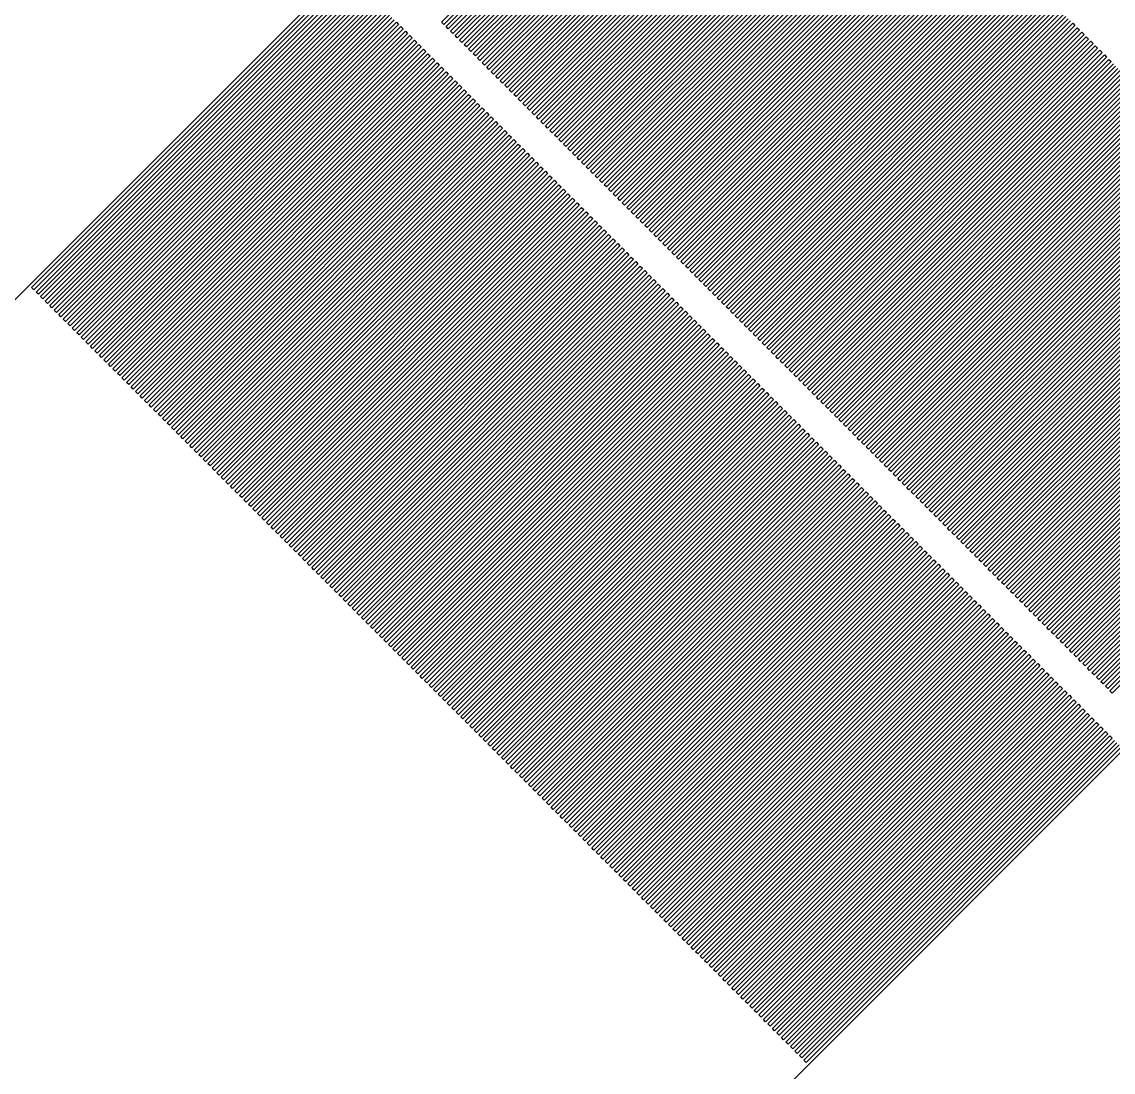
# Model space of a CAD drawing. Extents: x -8 to 8, y -8 to 8.
# Drawn here: x -2.265 to 1.152, y -2.265 to 1.023 of the extents above; entities that cross this region are included whole.
import ezdxf

# ---------------------------------------------------------------- set-up
doc = ezdxf.new("R2010")
doc.units = 0

msp = doc.modelspace()

# ---------------------------------------------------------------- linework, layer by layer
for p, q in [((-0.9511, 1.0217), (0.0354, 2.0082)), ((0.0424, 2.0011), (-0.944, 1.0147)), ((-0.9369, 1.0076), (0.0495, 1.994)), ((0.0566, 1.987), (-0.9298, 1.0005)), ((-0.9228, 0.9935), (0.0636, 1.9799)), ((0.0707, 1.9728), (-0.9157, 0.9864)), ((-0.9086, 0.9793), (0.0778, 1.9658)), ((0.0848, 1.9587), (-0.9016, 0.9723)), ((-0.8945, 0.9652), (0.0919, 1.9516)), ((0.099, 1.9445), (-0.8874, 0.9581)), ((-0.8804, 0.951), (0.1061, 1.9375)), ((0.1131, 1.9304), (-0.8733, 0.944)), ((-0.8662, 0.9369), (0.1202, 1.9233)), ((0.1273, 1.9163), (-0.8591, 0.9298)), ((-0.8521, 0.9228), (0.1344, 1.9092)), ((0.1414, 1.9021), (-0.845, 0.9157)), ((-0.8379, 0.9086), (0.1485, 1.895)), ((0.1556, 1.888), (-0.8309, 0.9015)), ((-0.8238, 0.8945), (0.1626, 1.8809)), ((0.1697, 1.8738), (-0.8167, 0.8874)), ((-0.8096, 0.8803), (0.1768, 1.8667)), ((0.1838, 1.8597), (-0.8026, 0.8733)), ((-0.7955, 0.8662), (0.1909, 1.8526)), ((0.198, 1.8455), (-0.7884, 0.8591)), ((-0.7814, 0.8521), (0.2051, 1.8385)), ((0.2121, 1.8314), (-0.7743, 0.845)), ((-0.7672, 0.8379), (0.2192, 1.8243)), ((0.2263, 1.8173), (-0.7601, 0.8308)), ((-0.7531, 0.8238), (0.2333, 1.8102)), ((0.2404, 1.8031), (-0.746, 0.8167)), ((-0.7389, 0.8096), (0.2475, 1.796)), ((0.2546, 1.789), (-0.7319, 0.8026)), ((-0.7248, 0.7955), (0.2616, 1.7819)), ((0.2687, 1.7748), (-0.7177, 0.7884)), ((-0.7106, 0.7813), (0.2758, 1.7678)), ((0.2828, 1.7607), (-0.7036, 0.7743)), ((-0.6965, 0.7672), (0.2899, 1.7536)), ((0.297, 1.7465), (-0.6894, 0.7601)), ((-0.6824, 0.7531), (0.3041, 1.7395)), ((0.3111, 1.7324), (-0.6753, 0.746)), ((-0.6682, 0.7389), (0.3182, 1.7253)), ((0.3253, 1.7183), (-0.6611, 0.7318)), ((-0.6541, 0.7248), (0.3323, 1.7112)), ((0.3394, 1.7041), (-0.647, 0.7177)), ((-0.6399, 0.7106), (0.3465, 1.697)), ((0.3536, 1.69), (-0.6329, 0.7036)), ((-0.6258, 0.6965), (0.3606, 1.6829)), ((0.3677, 1.6758), (-0.6187, 0.6894)), ((-0.6117, 0.6823), (0.3748, 1.6688)), ((0.3818, 1.6617), (-0.6046, 0.6753)), ((-0.5975, 0.6682), (0.3889, 1.6546)), ((0.396, 1.6476), (-0.5904, 0.6611)), ((-0.5834, 0.6541), (0.403, 1.6405)), ((0.4101, 1.6334), (-0.5763, 0.647)), ((-0.5692, 0.6399), (0.4172, 1.6263)), ((0.4243, 1.6193), (-0.5621, 0.6328)), ((-0.5551, 0.6258), (0.4313, 1.6122)), ((0.4384, 1.6051), (-0.548, 0.6187)), ((-0.5409, 0.6116), (0.4455, 1.598)), ((0.4525, 1.591), (-0.5339, 0.6046)), ((-0.5268, 0.5975), (0.4596, 1.5839)), ((0.4667, 1.5768), (-0.5197, 0.5904)), ((-0.5127, 0.5834), (0.4738, 1.5698)), ((0.4808, 1.5627), (-0.5056, 0.5763)), ((-0.4985, 0.5692), (0.4879, 1.5556)), ((0.495, 1.5486), (-0.4914, 0.5621)), ((-0.4844, 0.5551), (0.5021, 1.5415)), ((0.5091, 1.5344), (-0.4773, 0.548)), ((-0.4702, 0.5409), (0.5162, 1.5273)), ((0.5233, 1.5203), (-0.4632, 0.5338)), ((-0.4561, 0.5268), (0.5303, 1.5132)), ((0.5374, 1.5061), (-0.449, 0.5197)), ((-0.4419, 0.5126), (0.5445, 1.499)), ((0.5515, 1.492), (-0.4349, 0.5056)), ((-0.4278, 0.4985), (0.5586, 1.4849)), ((0.5657, 1.4778), (-0.4207, 0.4914)), ((-0.4137, 0.4844), (0.5728, 1.4708)), ((0.5798, 1.4637), (-0.4066, 0.4773)), ((-0.3995, 0.4702), (0.5869, 1.4566)), ((0.594, 1.4496), (-0.3925, 0.4631)), ((-0.3854, 0.4561), (0.601, 1.4425)), ((0.6081, 1.4354), (-0.3783, 0.449)), ((-0.3712, 0.4419), (0.6152, 1.4284)), ((0.6223, 1.4213), (-0.3642, 0.4349)), ((-0.3571, 0.4278), (0.6293, 1.4142)), ((0.6364, 1.4071), (-0.35, 0.4207)), ((-0.3429, 0.4136), (0.6435, 1.4001)), ((0.6505, 1.393), (-0.3359, 0.4066)), ((-0.3288, 0.3995), (0.6576, 1.3859)), ((0.6647, 1.3788), (-0.3217, 0.3924)), ((-0.3147, 0.3854), (0.6717, 1.3718)), ((0.6788, 1.3647), (-0.3076, 0.3783)), ((-0.3005, 0.3712), (0.6859, 1.3576)), ((0.693, 1.3506), (-0.2935, 0.3641)), ((-0.2864, 0.3571), (0.7, 1.3435)), ((0.7071, 1.3364), (-0.2793, 0.35)), ((-0.2722, 0.3429), (0.7142, 1.3294)), ((0.7213, 1.3223), (-0.2652, 0.3359)), ((-0.2581, 0.3288), (0.7283, 1.3152)), ((0.7354, 1.3081), (-0.251, 0.3217)), ((-0.244, 0.3146), (0.7425, 1.3011)), ((0.7495, 1.294), (-0.2369, 0.3076)), ((-0.2298, 0.3005), (0.7566, 1.2869)), ((0.7637, 1.2798), (-0.2227, 0.2934)), ((-0.2157, 0.2864), (0.7707, 1.2728)), ((0.7778, 1.2657), (-0.2086, 0.2793)), ((-0.2015, 0.2722), (0.7849, 1.2586)), ((0.792, 1.2516), (-0.1945, 0.2652)), ((-0.1874, 0.2581), (0.799, 1.2445)), ((0.8061, 1.2374), (-0.1803, 0.251)), ((-0.1732, 0.2439), (0.8132, 1.2304)), ((0.8202, 1.2233), (-0.1662, 0.2369)), ((-0.1591, 0.2298), (0.8273, 1.2162)), ((0.8344, 1.2091), (-0.152, 0.2227)), ((-0.145, 0.2157), (0.8415, 1.2021)), ((-1.2551, 1.1844), (-3.5908, -1.1513)), ((-2.2344, 0.1909), (-1.248, 1.1773)), ((-1.2409, 1.1703), (-2.2274, 0.1838)), ((-2.2203, 0.1768), (-1.2339, 1.1632)), ((0.8485, 1.195), (-0.1379, 0.2086)), ((-0.1308, 0.2015), (0.8556, 1.1879)), ((0.8627, 1.1809), (-0.1237, 0.1944)), ((-0.1167, 0.1874), (0.8697, 1.1738)), ((0.8768, 1.1667), (-0.1096, 0.1803)), ((-1.2268, 1.1561), (-2.2132, 0.1697)), ((-2.2062, 0.1626), (-1.2197, 1.149)), ((-1.2127, 1.142), (-2.1991, 0.1556)), ((-2.192, 0.1485), (-1.2056, 1.1349)), ((-1.1985, 1.1278), (-2.185, 0.1414)), ((-0.1025, 0.1732), (0.8839, 1.1596)), ((0.891, 1.1526), (-0.0955, 0.1662)), ((-0.0884, 0.1591), (0.898, 1.1455)), ((0.9051, 1.1384), (-0.0813, 0.152)), ((-0.0743, 0.1449), (0.9122, 1.1314)), ((-2.1779, 0.1344), (-1.1915, 1.1208)), ((-1.1844, 1.1137), (-2.1708, 0.1273)), ((-2.1637, 0.1202), (-1.1773, 1.1066)), ((-1.1703, 1.0996), (-2.1567, 0.1131)), ((0.9192, 1.1243), (-0.0672, 0.1379)), ((-0.0601, 0.1308), (0.9263, 1.1172)), ((0.9334, 1.1101), (-0.053, 0.1237)), ((-0.046, 0.1167), (0.9405, 1.1031)), ((0.9475, 1.096), (-0.0389, 0.1096)), ((-2.1496, 0.1061), (-1.1632, 1.0925)), ((-1.1561, 1.0854), (-2.1425, 0.099)), ((-2.1355, 0.0919), (-1.149, 1.0783)), ((-1.142, 1.0713), (-2.1284, 0.0848)), ((-2.1213, 0.0778), (-1.1349, 1.0642)), ((-0.0318, 0.1025), (0.9546, 1.0889)), ((0.9617, 1.0819), (-0.0248, 0.0954)), ((-0.0177, 0.0884), (0.9687, 1.0748)), ((0.9758, 1.0677), (-0.0106, 0.0813)), ((-0.0035, 0.0742), (0.9829, 1.0607)), ((-1.1278, 1.0571), (-2.1142, 0.0707)), ((-2.1072, 0.0636), (-1.1207, 1.05)), ((-1.1137, 1.043), (-2.1001, 0.0566)), ((-2.093, 0.0495), (-1.1066, 1.0359)), ((-1.0995, 1.0288), (-2.0859, 0.0424)), ((0.9899, 1.0536), (0.0035, 0.0672)), ((0.0106, 0.0601), (0.997, 1.0465)), ((1.0041, 1.0394), (0.0177, 0.053)), ((0.0247, 0.046), (1.0112, 1.0324)), ((1.0182, 1.0253), (0.0318, 0.0389)), ((-2.0789, 0.0354), (-1.0925, 1.0218)), ((-1.0854, 1.0147), (-2.0718, 0.0283)), ((-2.0647, 0.0212), (-1.0783, 1.0076)), ((-1.0713, 1.0006), (-2.0577, 0.0141)), ((-2.0506, 0.0071), (-1.0642, 0.9935)), ((-1.0925, 1.0218), (-1.0854, 1.0147)), ((-1.0783, 1.0076), (-1.0713, 1.0006)), ((-1.0642, 0.9935), (-1.0571, 0.9864)), ((-0.944, 1.0147), (-0.9511, 1.0217)), ((-0.9298, 1.0005), (-0.9369, 1.0076)), ((-0.9157, 0.9864), (-0.9228, 0.9935)), ((0.0389, 0.0318), (1.0253, 1.0182)), ((1.0324, 1.0112), (0.046, 0.0247)), ((0.053, 0.0177), (1.0394, 1.0041)), ((1.0465, 0.997), (0.0601, 0.0106)), ((1.0253, 1.0182), (1.0324, 1.0112)), ((1.0394, 1.0041), (1.0465, 0.997)), ((-1.0571, 0.9864), (-2.0435, 0)), ((-2.0365, -0.0071), (-1.05, 0.9794)), ((-1.043, 0.9723), (-2.0294, -0.0141)), ((-2.0223, -0.0212), (-1.0359, 0.9652)), ((-1.0288, 0.9581), (-2.0152, -0.0283)), ((-1.05, 0.9794), (-1.043, 0.9723)), ((-1.0359, 0.9652), (-1.0288, 0.9581)), ((-0.9016, 0.9723), (-0.9086, 0.9793)), ((-0.8874, 0.9581), (-0.8945, 0.9652)), ((0.0672, 0.0035), (1.0536, 0.9899)), ((1.0607, 0.9829), (0.0742, -0.0035)), ((0.0813, -0.0106), (1.0677, 0.9758)), ((1.0748, 0.9687), (0.0884, -0.0177)), ((0.0954, -0.0248), (1.0819, 0.9617)), ((1.0536, 0.9899), (1.0607, 0.9829)), ((1.0677, 0.9758), (1.0748, 0.9687)), ((1.0819, 0.9617), (1.0889, 0.9546)), ((-2.0082, -0.0354), (-1.0217, 0.9511)), ((-1.0147, 0.944), (-2.0011, -0.0424)), ((-1.994, -0.0495), (-1.0076, 0.9369)), ((-1.0005, 0.9298), (-1.987, -0.0566)), ((-1.9799, -0.0636), (-0.9935, 0.9228)), ((-1.0217, 0.9511), (-1.0147, 0.944)), ((-1.0076, 0.9369), (-1.0005, 0.9298)), ((-0.9935, 0.9228), (-0.9864, 0.9157)), ((-0.8733, 0.944), (-0.8804, 0.951)), ((-0.8591, 0.9298), (-0.8662, 0.9369)), ((-0.845, 0.9157), (-0.8521, 0.9228)), ((1.0889, 0.9546), (0.1025, -0.0318)), ((0.1096, -0.0389), (1.096, 0.9475)), ((1.1031, 0.9405), (0.1167, -0.046)), ((0.1237, -0.053), (1.1101, 0.9334)), ((1.1172, 0.9263), (0.1308, -0.0601)), ((1.096, 0.9475), (1.1031, 0.9405)), ((1.1101, 0.9334), (1.1172, 0.9263)), ((-0.9864, 0.9157), (-1.9728, -0.0707)), ((-1.9658, -0.0778), (-0.9793, 0.9086)), ((-0.9723, 0.9016), (-1.9587, -0.0848)), ((-1.9516, -0.0919), (-0.9652, 0.8945)), ((-0.9793, 0.9086), (-0.9723, 0.9016)), ((-0.9652, 0.8945), (-0.9581, 0.8874)), ((-0.8309, 0.9015), (-0.8379, 0.9086)), ((-0.8167, 0.8874), (-0.8238, 0.8945)), ((0.1379, -0.0672), (1.1243, 0.9192)), ((1.1314, 0.9122), (0.1449, -0.0743)), ((0.152, -0.0813), (1.1384, 0.9051)), ((1.1455, 0.898), (0.1591, -0.0884)), ((0.1662, -0.0955), (1.1526, 0.891)), ((1.1243, 0.9192), (1.1314, 0.9122)), ((1.1384, 0.9051), (1.1455, 0.898)), ((-0.9581, 0.8874), (-1.9445, -0.099)), ((-1.9375, -0.1061), (-0.951, 0.8804)), ((-0.944, 0.8733), (-1.9304, -0.1131)), ((-1.9233, -0.1202), (-0.9369, 0.8662)), ((-0.9298, 0.8591), (-1.9163, -0.1273)), ((-0.951, 0.8804), (-0.944, 0.8733)), ((-0.9369, 0.8662), (-0.9298, 0.8591)), ((-0.8026, 0.8733), (-0.8096, 0.8803)), ((-0.7884, 0.8591), (-0.7955, 0.8662)), ((1.1596, 0.8839), (0.1732, -0.1025)), ((0.1803, -0.1096), (1.1667, 0.8768)), ((1.1738, 0.8697), (0.1874, -0.1167)), ((0.1944, -0.1237), (1.1809, 0.8627)), ((1.1879, 0.8556), (0.2015, -0.1308)), ((-1.9092, -0.1344), (-0.9228, 0.8521)), ((-0.9157, 0.845), (-1.9021, -0.1414)), ((-1.895, -0.1485), (-0.9086, 0.8379)), ((-0.9015, 0.8309), (-1.888, -0.1556)), ((-1.8809, -0.1626), (-0.8945, 0.8238)), ((-0.9228, 0.8521), (-0.9157, 0.845)), ((-0.9086, 0.8379), (-0.9015, 0.8309)), ((-0.8945, 0.8238), (-0.8874, 0.8167)), ((-0.7743, 0.845), (-0.7814, 0.8521)), ((-0.7601, 0.8308), (-0.7672, 0.8379)), ((-0.746, 0.8167), (-0.7531, 0.8238)), ((0.2086, -0.1379), (1.195, 0.8485)), ((1.2021, 0.8415), (0.2157, -0.145)), ((0.2227, -0.152), (1.2091, 0.8344)), ((1.2162, 0.8273), (0.2298, -0.1591)), ((0.2369, -0.1662), (1.2233, 0.8202)), ((-0.8874, 0.8167), (-1.8738, -0.1697)), ((-1.8667, -0.1768), (-0.8803, 0.8096)), ((-0.8733, 0.8026), (-1.8597, -0.1838)), ((-1.8526, -0.1909), (-0.8662, 0.7955)), ((-0.8591, 0.7884), (-1.8455, -0.198)), ((-0.8803, 0.8096), (-0.8733, 0.8026)), ((-0.8662, 0.7955), (-0.8591, 0.7884)), ((-0.7319, 0.8026), (-0.7389, 0.8096)), ((-0.7177, 0.7884), (-0.7248, 0.7955)), ((1.2304, 0.8132), (0.2439, -0.1732)), ((0.251, -0.1803), (1.2374, 0.8061)), ((1.2445, 0.799), (0.2581, -0.1874)), ((0.2652, -0.1945), (1.2516, 0.792)), ((-1.8385, -0.2051), (-0.8521, 0.7814)), ((-0.845, 0.7743), (-1.8314, -0.2121)), ((-1.8243, -0.2192), (-0.8379, 0.7672)), ((-0.8308, 0.7601), (-1.8173, -0.2263)), ((-1.8102, -0.2333), (-0.8238, 0.7531)), ((-0.8521, 0.7814), (-0.845, 0.7743)), ((-0.8379, 0.7672), (-0.8308, 0.7601)), ((-0.8238, 0.7531), (-0.8167, 0.746)), ((-0.7036, 0.7743), (-0.7106, 0.7813)), ((-0.6894, 0.7601), (-0.6965, 0.7672)), ((-0.6753, 0.746), (-0.6824, 0.7531)), ((1.2586, 0.7849), (0.2722, -0.2015)), ((0.2793, -0.2086), (1.2657, 0.7778)), ((1.2728, 0.7707), (0.2864, -0.2157)), ((0.2934, -0.2227), (1.2798, 0.7637)), ((1.2869, 0.7566), (0.3005, -0.2298)), ((-0.8167, 0.746), (-1.8031, -0.2404)), ((-1.796, -0.2475), (-0.8096, 0.7389)), ((-0.8026, 0.7319), (-1.789, -0.2546)), ((-1.7819, -0.2616), (-0.7955, 0.7248)), ((-0.7884, 0.7177), (-1.7748, -0.2687)), ((-0.8096, 0.7389), (-0.8026, 0.7319)), ((-0.7955, 0.7248), (-0.7884, 0.7177)), ((-0.6611, 0.7318), (-0.6682, 0.7389)), ((-0.647, 0.7177), (-0.6541, 0.7248)), ((0.3076, -0.2369), (1.294, 0.7495)), ((1.3011, 0.7425), (0.3146, -0.244)), ((0.3217, -0.251), (1.3081, 0.7354)), ((1.3152, 0.7283), (0.3288, -0.2581)), ((0.3359, -0.2652), (1.3223, 0.7213)), ((-1.7678, -0.2758), (-0.7813, 0.7106)), ((-0.7743, 0.7036), (-1.7607, -0.2828)), ((-1.7536, -0.2899), (-0.7672, 0.6965)), ((-0.7601, 0.6894), (-1.7465, -0.297)), ((-0.7813, 0.7106), (-0.7743, 0.7036)), ((-0.7672, 0.6965), (-0.7601, 0.6894)), ((-0.6329, 0.7036), (-0.6399, 0.7106)), ((-0.6187, 0.6894), (-0.6258, 0.6965)), ((1.3294, 0.7142), (0.3429, -0.2722)), ((0.35, -0.2793), (1.3364, 0.7071)), ((1.3435, 0.7), (0.3571, -0.2864)), ((0.3641, -0.2935), (1.3506, 0.693)), ((1.3576, 0.6859), (0.3712, -0.3005)), ((-1.7395, -0.3041), (-0.7531, 0.6824)), ((-0.746, 0.6753), (-1.7324, -0.3111)), ((-1.7253, -0.3182), (-0.7389, 0.6682)), ((-0.7318, 0.6611), (-1.7183, -0.3253)), ((-1.7112, -0.3323), (-0.7248, 0.6541)), ((-0.7531, 0.6824), (-0.746, 0.6753)), ((-0.7389, 0.6682), (-0.7318, 0.6611)), ((-0.7248, 0.6541), (-0.7177, 0.647)), ((-0.6046, 0.6753), (-0.6117, 0.6823)), ((-0.5904, 0.6611), (-0.5975, 0.6682)), ((-0.5763, 0.647), (-0.5834, 0.6541)), ((0.3783, -0.3076), (1.3647, 0.6788)), ((1.3718, 0.6717), (0.3854, -0.3147)), ((0.3924, -0.3217), (1.3788, 0.6647)), ((1.3859, 0.6576), (0.3995, -0.3288)), ((0.4066, -0.3359), (1.393, 0.6505)), ((-0.7177, 0.647), (-1.7041, -0.3394)), ((-1.697, -0.3465), (-0.7106, 0.6399)), ((-0.7036, 0.6329), (-1.69, -0.3536)), ((-1.6829, -0.3606), (-0.6965, 0.6258)), ((-0.6894, 0.6187), (-1.6758, -0.3677)), ((-0.7106, 0.6399), (-0.7036, 0.6329)), ((-0.6965, 0.6258), (-0.6894, 0.6187)), ((-0.5621, 0.6328), (-0.5692, 0.6399)), ((-0.548, 0.6187), (-0.5551, 0.6258)), ((1.4001, 0.6435), (0.4136, -0.3429)), ((0.4207, -0.35), (1.4071, 0.6364)), ((1.4142, 0.6293), (0.4278, -0.3571)), ((0.4349, -0.3642), (1.4213, 0.6223)), ((1.4284, 0.6152), (0.4419, -0.3712)), ((-1.6688, -0.3748), (-0.6823, 0.6117)), ((-0.6753, 0.6046), (-1.6617, -0.3818)), ((-1.6546, -0.3889), (-0.6682, 0.5975)), ((-0.6611, 0.5904), (-1.6476, -0.396)), ((-1.6405, -0.403), (-0.6541, 0.5834)), ((-0.6823, 0.6117), (-0.6753, 0.6046)), ((-0.6682, 0.5975), (-0.6611, 0.5904)), ((-0.6541, 0.5834), (-0.647, 0.5763)), ((-0.5339, 0.6046), (-0.5409, 0.6116)), ((-0.5197, 0.5904), (-0.5268, 0.5975)), ((-0.5056, 0.5763), (-0.5127, 0.5834)), ((0.449, -0.3783), (1.4354, 0.6081)), ((1.4425, 0.601), (0.4561, -0.3854)), ((0.4631, -0.3925), (1.4496, 0.594)), ((1.4566, 0.5869), (0.4702, -0.3995)), ((-0.647, 0.5763), (-1.6334, -0.4101)), ((-1.6263, -0.4172), (-0.6399, 0.5692)), ((-0.6328, 0.5621), (-1.6193, -0.4243)), ((-1.6122, -0.4313), (-0.6258, 0.5551)), ((-0.6187, 0.548), (-1.6051, -0.4384)), ((-0.6399, 0.5692), (-0.6328, 0.5621)), ((-0.6258, 0.5551), (-0.6187, 0.548)), ((-0.4914, 0.5621), (-0.4985, 0.5692)), ((-0.4773, 0.548), (-0.4844, 0.5551)), ((0.4773, -0.4066), (1.4637, 0.5798)), ((1.4708, 0.5728), (0.4844, -0.4137)), ((0.4914, -0.4207), (1.4778, 0.5657)), ((1.4849, 0.5586), (0.4985, -0.4278)), ((0.5056, -0.4349), (1.492, 0.5515)), ((-1.598, -0.4455), (-0.6116, 0.5409)), ((-0.6046, 0.5339), (-1.591, -0.4525)), ((-1.5839, -0.4596), (-0.5975, 0.5268)), ((-0.5904, 0.5197), (-1.5768, -0.4667)), ((-1.5698, -0.4738), (-0.5834, 0.5127)), ((-0.6116, 0.5409), (-0.6046, 0.5339)), ((-0.5975, 0.5268), (-0.5904, 0.5197)), ((-0.5834, 0.5127), (-0.5763, 0.5056)), ((-0.4632, 0.5338), (-0.4702, 0.5409)), ((-0.449, 0.5197), (-0.4561, 0.5268)), ((-0.4349, 0.5056), (-0.4419, 0.5126)), ((1.499, 0.5445), (0.5126, -0.4419)), ((0.5197, -0.449), (1.5061, 0.5374)), ((1.5132, 0.5303), (0.5268, -0.4561)), ((0.5338, -0.4632), (1.5203, 0.5233)), ((1.5273, 0.5162), (0.5409, -0.4702)), ((-0.5763, 0.5056), (-1.5627, -0.4808)), ((-1.5556, -0.4879), (-0.5692, 0.4985)), ((-0.5621, 0.4914), (-1.5486, -0.495)), ((-1.5415, -0.5021), (-0.5551, 0.4844)), ((-0.5692, 0.4985), (-0.5621, 0.4914)), ((-0.5551, 0.4844), (-0.548, 0.4773)), ((-0.4207, 0.4914), (-0.4278, 0.4985)), ((-0.4066, 0.4773), (-0.4137, 0.4844)), ((0.548, -0.4773), (1.5344, 0.5091)), ((1.5415, 0.5021), (0.5551, -0.4844)), ((0.5621, -0.4914), (1.5486, 0.495)), ((1.5556, 0.4879), (0.5692, -0.4985)), ((0.5763, -0.5056), (1.5627, 0.4808)), ((-0.548, 0.4773), (-1.5344, -0.5091)), ((-1.5273, -0.5162), (-0.5409, 0.4702)), ((-0.5338, 0.4632), (-1.5203, -0.5233)), ((-1.5132, -0.5303), (-0.5268, 0.4561)), ((-0.5197, 0.449), (-1.5061, -0.5374)), ((-0.5409, 0.4702), (-0.5338, 0.4632)), ((-0.5268, 0.4561), (-0.5197, 0.449)), ((-0.3925, 0.4631), (-0.3995, 0.4702)), ((-0.3783, 0.449), (-0.3854, 0.4561)), ((1.5698, 0.4738), (0.5834, -0.5127)), ((0.5904, -0.5197), (1.5768, 0.4667)), ((1.5839, 0.4596), (0.5975, -0.5268)), ((0.6046, -0.5339), (1.591, 0.4525)), ((1.598, 0.4455), (0.6116, -0.5409)), ((-1.499, -0.5445), (-0.5126, 0.4419)), ((-0.5056, 0.4349), (-1.492, -0.5515)), ((-1.4849, -0.5586), (-0.4985, 0.4278)), ((-0.4914, 0.4207), (-1.4778, -0.5657)), ((-1.4708, -0.5728), (-0.4844, 0.4137)), ((-0.5126, 0.4419), (-0.5056, 0.4349)), ((-0.4985, 0.4278), (-0.4914, 0.4207)), ((-0.4844, 0.4137), (-0.4773, 0.4066)), ((-0.3642, 0.4349), (-0.3712, 0.4419)), ((-0.35, 0.4207), (-0.3571, 0.4278)), ((-0.3359, 0.4066), (-0.3429, 0.4136)), ((0.6187, -0.548), (1.6051, 0.4384)), ((1.6122, 0.4313), (0.6258, -0.5551)), ((0.6328, -0.5621), (1.6193, 0.4243)), ((1.6263, 0.4172), (0.6399, -0.5692)), ((0.647, -0.5763), (1.6334, 0.4101)), ((-0.4773, 0.4066), (-1.4637, -0.5798)), ((-1.4566, -0.5869), (-0.4702, 0.3995)), ((-0.4631, 0.3925), (-1.4496, -0.594)), ((-1.4425, -0.601), (-0.4561, 0.3854)), ((-0.449, 0.3783), (-1.4354, -0.6081)), ((-0.4702, 0.3995), (-0.4631, 0.3925)), ((-0.4561, 0.3854), (-0.449, 0.3783)), ((-0.3217, 0.3924), (-0.3288, 0.3995)), ((-0.3076, 0.3783), (-0.3147, 0.3854)), ((1.6405, 0.403), (0.6541, -0.5834)), ((0.6611, -0.5904), (1.6476, 0.396)), ((1.6546, 0.3889), (0.6682, -0.5975)), ((0.6753, -0.6046), (1.6617, 0.3818)), ((-1.4284, -0.6152), (-0.4419, 0.3712)), ((-0.4349, 0.3642), (-1.4213, -0.6223)), ((-1.4142, -0.6293), (-0.4278, 0.3571)), ((-0.4207, 0.35), (-1.4071, -0.6364)), ((-1.4001, -0.6435), (-0.4136, 0.3429)), ((-0.4419, 0.3712), (-0.4349, 0.3642)), ((-0.4278, 0.3571), (-0.4207, 0.35)), ((-0.4136, 0.3429), (-0.4066, 0.3359)), ((-0.2935, 0.3641), (-0.3005, 0.3712)), ((-0.2793, 0.35), (-0.2864, 0.3571)), ((-0.2652, 0.3359), (-0.2722, 0.3429)), ((1.6688, 0.3748), (0.6823, -0.6117)), ((0.6894, -0.6187), (1.6758, 0.3677)), ((1.6829, 0.3606), (0.6965, -0.6258)), ((0.7036, -0.6329), (1.69, 0.3536)), ((1.697, 0.3465), (0.7106, -0.6399)), ((-0.4066, 0.3359), (-1.393, -0.6505)), ((-1.3859, -0.6576), (-0.3995, 0.3288)), ((-0.3924, 0.3217), (-1.3788, -0.6647)), ((-1.3718, -0.6717), (-0.3854, 0.3147)), ((-0.3783, 0.3076), (-1.3647, -0.6788)), ((-0.3995, 0.3288), (-0.3924, 0.3217)), ((-0.3854, 0.3147), (-0.3783, 0.3076)), ((-0.251, 0.3217), (-0.2581, 0.3288)), ((-0.2369, 0.3076), (-0.244, 0.3146)), ((0.7177, -0.647), (1.7041, 0.3394)), ((1.7112, 0.3323), (0.7248, -0.6541)), ((0.7318, -0.6611), (1.7183, 0.3253)), ((1.7253, 0.3182), (0.7389, -0.6682)), ((0.746, -0.6753), (1.7324, 0.3111)), ((-1.3576, -0.6859), (-0.3712, 0.3005)), ((-0.3641, 0.2935), (-1.3506, -0.693)), ((-1.3435, -0.7), (-0.3571, 0.2864)), ((-0.35, 0.2793), (-1.3364, -0.7071)), ((-0.3712, 0.3005), (-0.3641, 0.2935)), ((-0.3571, 0.2864), (-0.35, 0.2793)), ((-0.2227, 0.2934), (-0.2298, 0.3005)), ((-0.2086, 0.2793), (-0.2157, 0.2864)), ((1.7395, 0.3041), (0.7531, -0.6824)), ((0.7601, -0.6894), (1.7465, 0.297)), ((1.7536, 0.2899), (0.7672, -0.6965)), ((0.7743, -0.7036), (1.7607, 0.2828)), ((1.7678, 0.2758), (0.7813, -0.7106)), ((-1.3294, -0.7142), (-0.3429, 0.2722)), ((-0.3359, 0.2652), (-1.3223, -0.7213)), ((-1.3152, -0.7283), (-0.3288, 0.2581)), ((-0.3217, 0.251), (-1.3081, -0.7354)), ((-1.3011, -0.7425), (-0.3146, 0.244)), ((-0.3429, 0.2722), (-0.3359, 0.2652)), ((-0.3288, 0.2581), (-0.3217, 0.251)), ((-0.3146, 0.244), (-0.3076, 0.2369)), ((-0.1945, 0.2652), (-0.2015, 0.2722)), ((-0.1803, 0.251), (-0.1874, 0.2581)), ((-0.1662, 0.2369), (-0.1732, 0.2439)), ((0.7884, -0.7177), (1.7748, 0.2687)), ((1.7819, 0.2616), (0.7955, -0.7248)), ((0.8026, -0.7319), (1.789, 0.2546)), ((1.796, 0.2475), (0.8096, -0.7389)), ((0.8167, -0.746), (1.8031, 0.2404)), ((-0.3076, 0.2369), (-1.294, -0.7495)), ((-1.2869, -0.7566), (-0.3005, 0.2298)), ((-0.2934, 0.2227), (-1.2798, -0.7637)), ((-1.2728, -0.7707), (-0.2864, 0.2157)), ((-0.2793, 0.2086), (-1.2657, -0.7778)), ((-0.3005, 0.2298), (-0.2934, 0.2227)), ((-0.2864, 0.2157), (-0.2793, 0.2086)), ((-0.152, 0.2227), (-0.1591, 0.2298)), ((-0.1379, 0.2086), (-0.145, 0.2157)), ((1.8102, 0.2333), (0.8238, -0.7531)), ((0.8308, -0.7601), (1.8173, 0.2263)), ((1.8243, 0.2192), (0.8379, -0.7672)), ((0.845, -0.7743), (1.8314, 0.2121)), ((1.8385, 0.2051), (0.8521, -0.7814)), ((-2.2274, 0.1838), (-2.2344, 0.1909)), ((-2.2132, 0.1697), (-2.2203, 0.1768)), ((-1.2586, -0.7849), (-0.2722, 0.2015)), ((-0.2652, 0.1945), (-1.2516, -0.792)), ((-1.2445, -0.799), (-0.2581, 0.1874)), ((-0.251, 0.1803), (-1.2374, -0.8061)), ((-1.2304, -0.8132), (-0.2439, 0.1732)), ((-0.2722, 0.2015), (-0.2652, 0.1945)), ((-0.2581, 0.1874), (-0.251, 0.1803)), ((-0.2439, 0.1732), (-0.2369, 0.1662)), ((-0.1237, 0.1944), (-0.1308, 0.2015)), ((-0.1096, 0.1803), (-0.1167, 0.1874)), ((-0.0955, 0.1662), (-0.1025, 0.1732)), ((0.8591, -0.7884), (1.8455, 0.198)), ((1.8526, 0.1909), (0.8662, -0.7955)), ((0.8733, -0.8026), (1.8597, 0.1838)), ((1.8667, 0.1768), (0.8803, -0.8096)), ((-2.1991, 0.1556), (-2.2062, 0.1626)), ((-2.185, 0.1414), (-2.192, 0.1485)), ((-0.2369, 0.1662), (-1.2233, -0.8202)), ((-1.2162, -0.8273), (-0.2298, 0.1591)), ((-0.2227, 0.152), (-1.2091, -0.8344)), ((-1.2021, -0.8415), (-0.2157, 0.145)), ((-0.2086, 0.1379), (-1.195, -0.8485)), ((-0.2298, 0.1591), (-0.2227, 0.152)), ((-0.2157, 0.145), (-0.2086, 0.1379)), ((-0.0813, 0.152), (-0.0884, 0.1591)), ((-0.0672, 0.1379), (-0.0743, 0.1449)), ((0.8874, -0.8167), (1.8738, 0.1697)), ((1.8809, 0.1626), (0.8945, -0.8238)), ((0.9015, -0.8309), (1.888, 0.1556)), ((1.895, 0.1485), (0.9086, -0.8379)), ((0.9157, -0.845), (1.9021, 0.1414)), ((-2.1708, 0.1273), (-2.1779, 0.1344)), ((-2.1567, 0.1131), (-2.1637, 0.1202)), ((-2.1425, 0.099), (-2.1496, 0.1061)), ((-1.1879, -0.8556), (-0.2015, 0.1308)), ((-0.1944, 0.1237), (-1.1809, -0.8627)), ((-1.1738, -0.8697), (-0.1874, 0.1167)), ((-0.1803, 0.1096), (-1.1667, -0.8768)), ((-1.1596, -0.8839), (-0.1732, 0.1025)), ((-0.2015, 0.1308), (-0.1944, 0.1237)), ((-0.1874, 0.1167), (-0.1803, 0.1096)), ((-0.1732, 0.1025), (-0.1662, 0.0955)), ((-0.053, 0.1237), (-0.0601, 0.1308)), ((-0.0389, 0.1096), (-0.046, 0.1167)), ((1.9092, 0.1344), (0.9228, -0.8521)), ((0.9298, -0.8591), (1.9163, 0.1273)), ((1.9233, 0.1202), (0.9369, -0.8662)), ((0.944, -0.8733), (1.9304, 0.1131)), ((1.9375, 0.1061), (0.951, -0.8804)), ((-2.1284, 0.0848), (-2.1355, 0.0919)), ((-2.1142, 0.0707), (-2.1213, 0.0778)), ((-0.1662, 0.0955), (-1.1526, -0.891)), ((-1.1455, -0.898), (-0.1591, 0.0884)), ((-0.152, 0.0813), (-1.1384, -0.9051)), ((-1.1314, -0.9122), (-0.1449, 0.0743)), ((-0.1591, 0.0884), (-0.152, 0.0813)), ((-0.1449, 0.0743), (-0.1379, 0.0672)), ((-0.0248, 0.0954), (-0.0318, 0.1025)), ((-0.0106, 0.0813), (-0.0177, 0.0884)), ((0.0035, 0.0672), (-0.0035, 0.0742)), ((0.9581, -0.8874), (1.9445, 0.099)), ((1.9516, 0.0919), (0.9652, -0.8945)), ((0.9723, -0.9016), (1.9587, 0.0848)), ((1.9658, 0.0778), (0.9793, -0.9086)), ((0.9864, -0.9157), (1.9728, 0.0707)), ((-2.1001, 0.0566), (-2.1072, 0.0636)), ((-2.0859, 0.0424), (-2.093, 0.0495)), ((-2.0718, 0.0283), (-2.0789, 0.0354)), ((-0.1379, 0.0672), (-1.1243, -0.9192)), ((-1.1172, -0.9263), (-0.1308, 0.0601)), ((-0.1237, 0.053), (-1.1101, -0.9334)), ((-1.1031, -0.9405), (-0.1167, 0.046)), ((-0.1096, 0.0389), (-1.096, -0.9475)), ((-0.1308, 0.0601), (-0.1237, 0.053)), ((-0.1167, 0.046), (-0.1096, 0.0389)), ((0.0177, 0.053), (0.0106, 0.0601)), ((0.0318, 0.0389), (0.0247, 0.046)), ((1.9799, 0.0636), (0.9935, -0.9228)), ((1.0005, -0.9298), (1.987, 0.0566)), ((1.994, 0.0495), (1.0076, -0.9369)), ((1.0147, -0.944), (2.0011, 0.0424)), ((2.0082, 0.0354), (1.0217, -0.9511)), ((-2.0577, 0.0141), (-2.0647, 0.0212)), ((-2.0435, 0), (-2.0506, 0.0071)), ((-1.0889, -0.9546), (-0.1025, 0.0318)), ((-0.0954, 0.0248), (-1.0819, -0.9617)), ((-1.0748, -0.9687), (-0.0884, 0.0177)), ((-0.0813, 0.0106), (-1.0677, -0.9758)), ((-1.0607, -0.9829), (-0.0742, 0.0035)), ((-0.1025, 0.0318), (-0.0954, 0.0248)), ((-0.0884, 0.0177), (-0.0813, 0.0106)), ((-0.0742, 0.0035), (-0.0672, -0.0035)), ((0.046, 0.0247), (0.0389, 0.0318)), ((0.0601, 0.0106), (0.053, 0.0177)), ((0.0742, -0.0035), (0.0672, 0.0035)), ((1.0288, -0.9581), (2.0152, 0.0283)), ((2.0223, 0.0212), (1.0359, -0.9652)), ((1.043, -0.9723), (2.0294, 0.0141)), ((2.0365, 0.0071), (1.05, -0.9794)), ((1.0571, -0.9864), (2.0435, 0)), ((-2.0294, -0.0141), (-2.0365, -0.0071)), ((-2.0152, -0.0283), (-2.0223, -0.0212)), ((-0.0672, -0.0035), (-1.0536, -0.9899)), ((-1.0465, -0.997), (-0.0601, -0.0106)), ((-0.053, -0.0177), (-1.0394, -1.0041)), ((-1.0324, -1.0112), (-0.046, -0.0247)), ((-0.0389, -0.0318), (-1.0253, -1.0182)), ((-0.0601, -0.0106), (-0.053, -0.0177)), ((-0.046, -0.0247), (-0.0389, -0.0318)), ((0.0884, -0.0177), (0.0813, -0.0106)), ((0.1025, -0.0318), (0.0954, -0.0248)), ((2.0506, -0.0071), (1.0642, -0.9935)), ((1.0713, -1.0006), (2.0577, -0.0141)), ((2.0647, -0.0212), (1.0783, -1.0076)), ((1.0854, -1.0147), (2.0718, -0.0283)), ((-2.0011, -0.0424), (-2.0082, -0.0354)), ((-1.987, -0.0566), (-1.994, -0.0495)), ((-1.9728, -0.0707), (-1.9799, -0.0636)), ((-1.0182, -1.0253), (-0.0318, -0.0389)), ((-0.0247, -0.046), (-1.0112, -1.0324)), ((-1.0041, -1.0394), (-0.0177, -0.053)), ((-0.0106, -0.0601), (-0.997, -1.0465)), ((-0.9899, -1.0536), (-0.0035, -0.0672)), ((-0.0318, -0.0389), (-0.0247, -0.046)), ((-0.0177, -0.053), (-0.0106, -0.0601)), ((-0.0035, -0.0672), (0.0035, -0.0742)), ((0.1167, -0.046), (0.1096, -0.0389)), ((0.1308, -0.0601), (0.1237, -0.053)), ((0.1449, -0.0743), (0.1379, -0.0672)), ((2.0789, -0.0354), (1.0925, -1.0218)), ((1.0995, -1.0288), (2.0859, -0.0424)), ((2.093, -0.0495), (1.1066, -1.0359)), ((1.1137, -1.043), (2.1001, -0.0566)), ((2.1072, -0.0636), (1.1207, -1.05)), ((-1.9587, -0.0848), (-1.9658, -0.0778)), ((-1.9445, -0.099), (-1.9516, -0.0919)), ((0.0035, -0.0742), (-0.9829, -1.0607)), ((-0.9758, -1.0677), (0.0106, -0.0813)), ((0.0177, -0.0884), (-0.9687, -1.0748)), ((-0.9617, -1.0819), (0.0248, -0.0954)), ((0.0318, -0.1025), (-0.9546, -1.0889)), ((0.0106, -0.0813), (0.0177, -0.0884)), ((0.0248, -0.0954), (0.0318, -0.1025)), ((0.1591, -0.0884), (0.152, -0.0813)), ((0.1732, -0.1025), (0.1662, -0.0955)), ((1.1278, -1.0571), (2.1142, -0.0707)), ((2.1213, -0.0778), (1.1349, -1.0642)), ((1.142, -1.0713), (2.1284, -0.0848)), ((2.1355, -0.0919), (1.149, -1.0783)), ((-1.9304, -0.1131), (-1.9375, -0.1061)), ((-1.9163, -0.1273), (-1.9233, -0.1202)), ((-1.9021, -0.1414), (-1.9092, -0.1344)), ((-0.9475, -1.096), (0.0389, -0.1096)), ((0.046, -0.1167), (-0.9405, -1.1031)), ((-0.9334, -1.1101), (0.053, -0.1237)), ((0.0601, -0.1308), (-0.9263, -1.1172)), ((0.0389, -0.1096), (0.046, -0.1167)), ((0.053, -0.1237), (0.0601, -0.1308)), ((0.1874, -0.1167), (0.1803, -0.1096)), ((0.2015, -0.1308), (0.1944, -0.1237)), ((-1.888, -0.1556), (-1.895, -0.1485)), ((-1.8738, -0.1697), (-1.8809, -0.1626)), ((-0.9192, -1.1243), (0.0672, -0.1379)), ((0.0743, -0.1449), (-0.9122, -1.1314)), ((-0.9051, -1.1384), (0.0813, -0.152)), ((0.0884, -0.1591), (-0.898, -1.1455)), ((-0.891, -1.1526), (0.0955, -0.1662)), ((0.0672, -0.1379), (0.0743, -0.1449)), ((0.0813, -0.152), (0.0884, -0.1591)), ((0.0955, -0.1662), (0.1025, -0.1732)), ((0.2157, -0.145), (0.2086, -0.1379)), ((0.2298, -0.1591), (0.2227, -0.152)), ((0.2439, -0.1732), (0.2369, -0.1662)), ((-1.8597, -0.1838), (-1.8667, -0.1768)), ((-1.8455, -0.198), (-1.8526, -0.1909)), ((0.1025, -0.1732), (-0.8839, -1.1596)), ((-0.8768, -1.1667), (0.1096, -0.1803)), ((0.1167, -0.1874), (-0.8697, -1.1738)), ((-0.8627, -1.1809), (0.1237, -0.1944)), ((0.1308, -0.2015), (-0.8556, -1.1879)), ((0.1096, -0.1803), (0.1167, -0.1874)), ((0.1237, -0.1944), (0.1308, -0.2015)), ((0.2581, -0.1874), (0.251, -0.1803)), ((0.2722, -0.2015), (0.2652, -0.1945)), ((-1.8314, -0.2121), (-1.8385, -0.2051)), ((-1.8173, -0.2263), (-1.8243, -0.2192)), ((-1.8031, -0.2404), (-1.8102, -0.2333)), ((-0.8485, -1.195), (0.1379, -0.2086)), ((0.145, -0.2157), (-0.8415, -1.2021)), ((-0.8344, -1.2091), (0.152, -0.2227)), ((0.1591, -0.2298), (-0.8273, -1.2162)), ((-0.8202, -1.2233), (0.1662, -0.2369)), ((0.1379, -0.2086), (0.145, -0.2157)), ((0.152, -0.2227), (0.1591, -0.2298)), ((0.1662, -0.2369), (0.1732, -0.2439)), ((0.2864, -0.2157), (0.2793, -0.2086)), ((0.3005, -0.2298), (0.2934, -0.2227)), ((0.3146, -0.244), (0.3076, -0.2369)), ((-1.789, -0.2546), (-1.796, -0.2475)), ((-1.7748, -0.2687), (-1.7819, -0.2616)), ((0.1732, -0.2439), (-0.8132, -1.2304)), ((-0.8061, -1.2374), (0.1803, -0.251)), ((0.1874, -0.2581), (-0.799, -1.2445)), ((-0.792, -1.2516), (0.1945, -0.2652)), ((0.2015, -0.2722), (-0.7849, -1.2586)), ((0.1803, -0.251), (0.1874, -0.2581)), ((0.1945, -0.2652), (0.2015, -0.2722)), ((0.3288, -0.2581), (0.3217, -0.251)), ((0.3429, -0.2722), (0.3359, -0.2652)), ((-1.7607, -0.2828), (-1.7678, -0.2758)), ((-1.7465, -0.297), (-1.7536, -0.2899)), ((-1.7324, -0.3111), (-1.7395, -0.3041)), ((-0.7778, -1.2657), (0.2086, -0.2793)), ((0.2157, -0.2864), (-0.7707, -1.2728)), ((-0.7637, -1.2798), (0.2227, -0.2934)), ((0.2298, -0.3005), (-0.7566, -1.2869)), ((0.2086, -0.2793), (0.2157, -0.2864)), ((0.2227, -0.2934), (0.2298, -0.3005)), ((0.3571, -0.2864), (0.35, -0.2793)), ((0.3712, -0.3005), (0.3641, -0.2935)), ((-1.7183, -0.3253), (-1.7253, -0.3182)), ((-1.7041, -0.3394), (-1.7112, -0.3323)), ((-0.7495, -1.294), (0.2369, -0.3076)), ((0.244, -0.3146), (-0.7425, -1.3011)), ((-0.7354, -1.3081), (0.251, -0.3217)), ((0.2581, -0.3288), (-0.7283, -1.3152)), ((-0.7213, -1.3223), (0.2652, -0.3359)), ((0.2369, -0.3076), (0.244, -0.3146)), ((0.251, -0.3217), (0.2581, -0.3288)), ((0.2652, -0.3359), (0.2722, -0.3429)), ((0.3854, -0.3147), (0.3783, -0.3076)), ((0.3995, -0.3288), (0.3924, -0.3217)), ((0.4136, -0.3429), (0.4066, -0.3359)), ((-1.69, -0.3536), (-1.697, -0.3465)), ((-1.6758, -0.3677), (-1.6829, -0.3606)), ((-1.6617, -0.3818), (-1.6688, -0.3748)), ((0.2722, -0.3429), (-0.7142, -1.3294)), ((-0.7071, -1.3364), (0.2793, -0.35)), ((0.2864, -0.3571), (-0.7, -1.3435)), ((-0.693, -1.3506), (0.2935, -0.3641)), ((0.3005, -0.3712), (-0.6859, -1.3576)), ((0.2793, -0.35), (0.2864, -0.3571)), ((0.2935, -0.3641), (0.3005, -0.3712)), ((0.4278, -0.3571), (0.4207, -0.35)), ((0.4419, -0.3712), (0.4349, -0.3642)), ((-1.6476, -0.396), (-1.6546, -0.3889)), ((-1.6334, -0.4101), (-1.6405, -0.403)), ((-0.6788, -1.3647), (0.3076, -0.3783)), ((0.3147, -0.3854), (-0.6717, -1.3718)), ((-0.6647, -1.3788), (0.3217, -0.3924)), ((0.3288, -0.3995), (-0.6576, -1.3859)), ((-0.6505, -1.393), (0.3359, -0.4066)), ((0.3076, -0.3783), (0.3147, -0.3854)), ((0.3217, -0.3924), (0.3288, -0.3995)), ((0.3359, -0.4066), (0.3429, -0.4136)), ((0.4561, -0.3854), (0.449, -0.3783)), ((0.4702, -0.3995), (0.4631, -0.3925)), ((0.4844, -0.4137), (0.4773, -0.4066)), ((-1.6193, -0.4243), (-1.6263, -0.4172)), ((-1.6051, -0.4384), (-1.6122, -0.4313)), ((0.3429, -0.4136), (-0.6435, -1.4001)), ((-0.6364, -1.4071), (0.35, -0.4207)), ((0.3571, -0.4278), (-0.6293, -1.4142)), ((-0.6223, -1.4213), (0.3642, -0.4349)), ((0.3712, -0.4419), (-0.6152, -1.4284)), ((0.35, -0.4207), (0.3571, -0.4278)), ((0.3642, -0.4349), (0.3712, -0.4419)), ((0.4985, -0.4278), (0.4914, -0.4207)), ((0.5126, -0.4419), (0.5056, -0.4349)), ((-1.591, -0.4525), (-1.598, -0.4455)), ((-1.5768, -0.4667), (-1.5839, -0.4596)), ((-1.5627, -0.4808), (-1.5698, -0.4738)), ((-0.6081, -1.4354), (0.3783, -0.449)), ((0.3854, -0.4561), (-0.601, -1.4425)), ((-0.594, -1.4496), (0.3925, -0.4631)), ((0.3995, -0.4702), (-0.5869, -1.4566)), ((-0.5798, -1.4637), (0.4066, -0.4773)), ((0.3783, -0.449), (0.3854, -0.4561)), ((0.3925, -0.4631), (0.3995, -0.4702)), ((0.4066, -0.4773), (0.4137, -0.4844)), ((0.5268, -0.4561), (0.5197, -0.449)), ((0.5409, -0.4702), (0.5338, -0.4632)), ((0.5551, -0.4844), (0.548, -0.4773)), ((-1.5486, -0.495), (-1.5556, -0.4879)), ((-1.5344, -0.5091), (-1.5415, -0.5021)), ((0.4137, -0.4844), (-0.5728, -1.4708)), ((-0.5657, -1.4778), (0.4207, -0.4914)), ((0.4278, -0.4985), (-0.5586, -1.4849)), ((-0.5515, -1.492), (0.4349, -0.5056)), ((0.4207, -0.4914), (0.4278, -0.4985)), ((0.4349, -0.5056), (0.4419, -0.5126)), ((0.5692, -0.4985), (0.5621, -0.4914)), ((0.5834, -0.5127), (0.5763, -0.5056)), ((-1.5203, -0.5233), (-1.5273, -0.5162)), ((-1.5061, -0.5374), (-1.5132, -0.5303)), ((-1.492, -0.5515), (-1.499, -0.5445)), ((0.4419, -0.5126), (-0.5445, -1.499)), ((-0.5374, -1.5061), (0.449, -0.5197)), ((0.4561, -0.5268), (-0.5303, -1.5132)), ((-0.5233, -1.5203), (0.4632, -0.5338)), ((0.4702, -0.5409), (-0.5162, -1.5273)), ((0.449, -0.5197), (0.4561, -0.5268)), ((0.4632, -0.5338), (0.4702, -0.5409)), ((0.5975, -0.5268), (0.5904, -0.5197)), ((0.6116, -0.5409), (0.6046, -0.5339)), ((-1.4778, -0.5657), (-1.4849, -0.5586)), ((-1.4637, -0.5798), (-1.4708, -0.5728)), ((-0.5091, -1.5344), (0.4773, -0.548)), ((0.4844, -0.5551), (-0.5021, -1.5415)), ((-0.495, -1.5486), (0.4914, -0.5621)), ((0.4985, -0.5692), (-0.4879, -1.5556)), ((-0.4808, -1.5627), (0.5056, -0.5763)), ((0.4773, -0.548), (0.4844, -0.5551)), ((0.4914, -0.5621), (0.4985, -0.5692)), ((0.5056, -0.5763), (0.5127, -0.5834)), ((0.6258, -0.5551), (0.6187, -0.548)), ((0.6399, -0.5692), (0.6328, -0.5621)), ((0.6541, -0.5834), (0.647, -0.5763)), ((-1.4496, -0.594), (-1.4566, -0.5869)), ((-1.4354, -0.6081), (-1.4425, -0.601)), ((0.5127, -0.5834), (-0.4738, -1.5698)), ((-0.4667, -1.5768), (0.5197, -0.5904)), ((0.5268, -0.5975), (-0.4596, -1.5839)), ((-0.4525, -1.591), (0.5339, -0.6046)), ((0.5409, -0.6116), (-0.4455, -1.598)), ((0.5197, -0.5904), (0.5268, -0.5975)), ((0.5339, -0.6046), (0.5409, -0.6116)), ((0.6682, -0.5975), (0.6611, -0.5904)), ((0.6823, -0.6117), (0.6753, -0.6046)), ((-1.4213, -0.6223), (-1.4284, -0.6152)), ((-1.4071, -0.6364), (-1.4142, -0.6293)), ((-1.393, -0.6505), (-1.4001, -0.6435)), ((-0.4384, -1.6051), (0.548, -0.6187)), ((0.5551, -0.6258), (-0.4313, -1.6122)), ((-0.4243, -1.6193), (0.5621, -0.6328)), ((0.5692, -0.6399), (-0.4172, -1.6263)), ((-0.4101, -1.6334), (0.5763, -0.647)), ((0.548, -0.6187), (0.5551, -0.6258)), ((0.5621, -0.6328), (0.5692, -0.6399)), ((0.5763, -0.647), (0.5834, -0.6541)), ((0.6965, -0.6258), (0.6894, -0.6187)), ((0.7106, -0.6399), (0.7036, -0.6329)), ((0.7248, -0.6541), (0.7177, -0.647)), ((-1.3788, -0.6647), (-1.3859, -0.6576)), ((-1.3647, -0.6788), (-1.3718, -0.6717)), ((0.5834, -0.6541), (-0.403, -1.6405)), ((-0.396, -1.6476), (0.5904, -0.6611)), ((0.5975, -0.6682), (-0.3889, -1.6546)), ((-0.3818, -1.6617), (0.6046, -0.6753)), ((0.6117, -0.6823), (-0.3748, -1.6688)), ((0.5904, -0.6611), (0.5975, -0.6682)), ((0.6046, -0.6753), (0.6117, -0.6823)), ((0.7389, -0.6682), (0.7318, -0.6611)), ((0.7531, -0.6824), (0.746, -0.6753)), ((-1.3506, -0.693), (-1.3576, -0.6859)), ((-1.3364, -0.7071), (-1.3435, -0.7)), ((-1.3223, -0.7213), (-1.3294, -0.7142)), ((-0.3677, -1.6758), (0.6187, -0.6894)), ((0.6258, -0.6965), (-0.3606, -1.6829)), ((-0.3536, -1.69), (0.6329, -0.7036)), ((0.6399, -0.7106), (-0.3465, -1.697)), ((0.6187, -0.6894), (0.6258, -0.6965)), ((0.6329, -0.7036), (0.6399, -0.7106)), ((0.7672, -0.6965), (0.7601, -0.6894)), ((0.7813, -0.7106), (0.7743, -0.7036)), ((-1.3081, -0.7354), (-1.3152, -0.7283)), ((-1.294, -0.7495), (-1.3011, -0.7425)), ((-0.3394, -1.7041), (0.647, -0.7177)), ((0.6541, -0.7248), (-0.3323, -1.7112)), ((-0.3253, -1.7183), (0.6611, -0.7318)), ((0.6682, -0.7389), (-0.3182, -1.7253)), ((-0.3111, -1.7324), (0.6753, -0.746)), ((0.647, -0.7177), (0.6541, -0.7248)), ((0.6611, -0.7318), (0.6682, -0.7389)), ((0.6753, -0.746), (0.6824, -0.7531)), ((0.7955, -0.7248), (0.7884, -0.7177)), ((0.8096, -0.7389), (0.8026, -0.7319)), ((0.8238, -0.7531), (0.8167, -0.746)), ((-1.2798, -0.7637), (-1.2869, -0.7566)), ((-1.2657, -0.7778), (-1.2728, -0.7707)), ((-1.2516, -0.792), (-1.2586, -0.7849)), ((0.6824, -0.7531), (-0.3041, -1.7395)), ((-0.297, -1.7465), (0.6894, -0.7601)), ((0.6965, -0.7672), (-0.2899, -1.7536)), ((-0.2828, -1.7607), (0.7036, -0.7743)), ((0.7106, -0.7813), (-0.2758, -1.7678)), ((0.6894, -0.7601), (0.6965, -0.7672)), ((0.7036, -0.7743), (0.7106, -0.7813)), ((0.8379, -0.7672), (0.8308, -0.7601)), ((0.8521, -0.7814), (0.845, -0.7743)), ((-1.2374, -0.8061), (-1.2445, -0.799)), ((-1.2233, -0.8202), (-1.2304, -0.8132)), ((-0.2687, -1.7748), (0.7177, -0.7884)), ((0.7248, -0.7955), (-0.2616, -1.7819)), ((-0.2546, -1.789), (0.7319, -0.8026)), ((0.7389, -0.8096), (-0.2475, -1.796)), ((-0.2404, -1.8031), (0.746, -0.8167)), ((0.7177, -0.7884), (0.7248, -0.7955)), ((0.7319, -0.8026), (0.7389, -0.8096)), ((0.746, -0.8167), (0.7531, -0.8238)), ((0.8662, -0.7955), (0.8591, -0.7884)), ((0.8803, -0.8096), (0.8733, -0.8026)), ((0.8945, -0.8238), (0.8874, -0.8167)), ((-1.2091, -0.8344), (-1.2162, -0.8273)), ((-1.195, -0.8485), (-1.2021, -0.8415)), ((0.7531, -0.8238), (-0.2333, -1.8102)), ((-0.2263, -1.8173), (0.7601, -0.8308)), ((0.7672, -0.8379), (-0.2192, -1.8243)), ((-0.2121, -1.8314), (0.7743, -0.845)), ((0.7814, -0.8521), (-0.2051, -1.8385)), ((0.7601, -0.8308), (0.7672, -0.8379)), ((0.7743, -0.845), (0.7814, -0.8521)), ((0.9086, -0.8379), (0.9015, -0.8309)), ((0.9228, -0.8521), (0.9157, -0.845)), ((-1.1809, -0.8627), (-1.1879, -0.8556)), ((-1.1667, -0.8768), (-1.1738, -0.8697)), ((-1.1526, -0.891), (-1.1596, -0.8839)), ((-0.198, -1.8455), (0.7884, -0.8591)), ((0.7955, -0.8662), (-0.1909, -1.8526)), ((-0.1838, -1.8597), (0.8026, -0.8733)), ((0.8096, -0.8803), (-0.1768, -1.8667)), ((-0.1697, -1.8738), (0.8167, -0.8874)), ((0.7884, -0.8591), (0.7955, -0.8662)), ((0.8026, -0.8733), (0.8096, -0.8803)), ((0.8167, -0.8874), (0.8238, -0.8945)), ((0.9369, -0.8662), (0.9298, -0.8591)), ((0.951, -0.8804), (0.944, -0.8733)), ((0.9652, -0.8945), (0.9581, -0.8874)), ((-1.1384, -0.9051), (-1.1455, -0.898)), ((-1.1243, -0.9192), (-1.1314, -0.9122)), ((0.8238, -0.8945), (-0.1626, -1.8809)), ((-0.1556, -1.888), (0.8309, -0.9015)), ((0.8379, -0.9086), (-0.1485, -1.895)), ((-0.1414, -1.9021), (0.845, -0.9157)), ((0.8309, -0.9015), (0.8379, -0.9086)), ((0.845, -0.9157), (0.8521, -0.9228)), ((0.9793, -0.9086), (0.9723, -0.9016)), ((0.9935, -0.9228), (0.9864, -0.9157)), ((-1.1101, -0.9334), (-1.1172, -0.9263)), ((-1.096, -0.9475), (-1.1031, -0.9405)), ((-1.0819, -0.9617), (-1.0889, -0.9546)), ((0.8521, -0.9228), (-0.1344, -1.9092)), ((-0.1273, -1.9163), (0.8591, -0.9298)), ((0.8662, -0.9369), (-0.1202, -1.9233)), ((-0.1131, -1.9304), (0.8733, -0.944)), ((0.8804, -0.951), (-0.1061, -1.9375)), ((0.8591, -0.9298), (0.8662, -0.9369)), ((0.8733, -0.944), (0.8804, -0.951)), ((1.0076, -0.9369), (1.0005, -0.9298)), ((1.0217, -0.9511), (1.0147, -0.944)), ((-1.0677, -0.9758), (-1.0748, -0.9687)), ((-1.0536, -0.9899), (-1.0607, -0.9829)), ((-0.099, -1.9445), (0.8874, -0.9581)), ((0.8945, -0.9652), (-0.0919, -1.9516)), ((-0.0848, -1.9587), (0.9016, -0.9723)), ((0.9086, -0.9793), (-0.0778, -1.9658)), ((-0.0707, -1.9728), (0.9157, -0.9864)), ((0.8874, -0.9581), (0.8945, -0.9652)), ((0.9016, -0.9723), (0.9086, -0.9793)), ((0.9157, -0.9864), (0.9228, -0.9935)), ((1.0359, -0.9652), (1.0288, -0.9581)), ((1.05, -0.9794), (1.043, -0.9723)), ((1.0642, -0.9935), (1.0571, -0.9864)), ((-1.0394, -1.0041), (-1.0465, -0.997)), ((-1.0253, -1.0182), (-1.0324, -1.0112)), ((0.9228, -0.9935), (-0.0636, -1.9799)), ((-0.0566, -1.987), (0.9298, -1.0005)), ((0.9369, -1.0076), (-0.0495, -1.994)), ((-0.0424, -2.0011), (0.944, -1.0147)), ((0.9511, -1.0217), (-0.0354, -2.0082)), ((0.9298, -1.0005), (0.9369, -1.0076)), ((0.944, -1.0147), (0.9511, -1.0217)), ((1.0783, -1.0076), (1.0713, -1.0006)), ((1.0925, -1.0218), (1.0854, -1.0147)), ((-1.0112, -1.0324), (-1.0182, -1.0253)), ((-0.997, -1.0465), (-1.0041, -1.0394)), ((-0.9829, -1.0607), (-0.9899, -1.0536)), ((-0.0283, -2.0152), (0.9581, -1.0288)), ((0.9652, -1.0359), (-0.0212, -2.0223)), ((-0.0141, -2.0294), (0.9723, -1.043)), ((0.9794, -1.05), (-0.0071, -2.0365)), ((0, -2.0435), (0.9864, -1.0571)), ((0.9581, -1.0288), (0.9652, -1.0359)), ((0.9723, -1.043), (0.9794, -1.05)), ((0.9864, -1.0571), (0.9935, -1.0642)), ((1.1066, -1.0359), (1.0995, -1.0288)), ((1.1207, -1.05), (1.1137, -1.043)), ((1.1349, -1.0642), (1.1278, -1.0571)), ((-0.9687, -1.0748), (-0.9758, -1.0677)), ((-0.9546, -1.0889), (-0.9617, -1.0819)), ((0.9935, -1.0642), (0.0071, -2.0506)), ((0.0141, -2.0577), (1.0006, -1.0713)), ((1.0076, -1.0783), (0.0212, -2.0647)), ((0.0283, -2.0718), (1.0147, -1.0854)), ((1.0218, -1.0925), (0.0354, -2.0789)), ((1.0006, -1.0713), (1.0076, -1.0783)), ((1.0147, -1.0854), (1.0218, -1.0925)), ((1.149, -1.0783), (1.142, -1.0713)), ((-0.9405, -1.1031), (-0.9475, -1.096)), ((-0.9263, -1.1172), (-0.9334, -1.1101)), ((-0.9122, -1.1314), (-0.9192, -1.1243)), ((0.0424, -2.0859), (1.0288, -1.0995)), ((1.0359, -1.1066), (0.0495, -2.093)), ((0.0566, -2.1001), (1.043, -1.1137)), ((1.05, -1.1207), (0.0636, -2.1072)), ((1.0288, -1.0995), (1.0359, -1.1066)), ((1.043, -1.1137), (1.05, -1.1207)), ((-0.898, -1.1455), (-0.9051, -1.1384)), ((-0.8839, -1.1596), (-0.891, -1.1526)), ((0.0707, -2.1142), (1.0571, -1.1278)), ((1.0642, -1.1349), (0.0778, -2.1213)), ((0.0848, -2.1284), (1.0713, -1.142)), ((1.0783, -1.149), (0.0919, -2.1355)), ((0.099, -2.1425), (1.0854, -1.1561)), ((1.0571, -1.1278), (1.0642, -1.1349)), ((1.0713, -1.142), (1.0783, -1.149)), ((1.0854, -1.1561), (1.0925, -1.1632)), ((-0.8697, -1.1738), (-0.8768, -1.1667)), ((-0.8556, -1.1879), (-0.8627, -1.1809)), ((-0.8415, -1.2021), (-0.8485, -1.195)), ((1.0925, -1.1632), (0.1061, -2.1496)), ((0.1131, -2.1567), (1.0996, -1.1703)), ((1.1066, -1.1773), (0.1202, -2.1637)), ((0.1273, -2.1708), (1.1137, -1.1844)), ((1.1208, -1.1915), (0.1344, -2.1779)), ((1.0996, -1.1703), (1.1066, -1.1773)), ((1.1137, -1.1844), (1.1208, -1.1915)), ((-0.8273, -1.2162), (-0.8344, -1.2091)), ((-0.8132, -1.2304), (-0.8202, -1.2233)), ((0.1414, -2.185), (1.1278, -1.1985)), ((1.1349, -1.2056), (0.1485, -2.192)), ((0.1556, -2.1991), (1.142, -1.2127)), ((1.149, -1.2197), (0.1626, -2.2062)), ((0.1697, -2.2132), (1.1561, -1.2268)), ((1.1278, -1.1985), (1.1349, -1.2056)), ((1.142, -1.2127), (1.149, -1.2197)), ((-1.1513, -3.5908), (1.1844, -1.2551)), ((-0.799, -1.2445), (-0.8061, -1.2374)), ((-0.7849, -1.2586), (-0.792, -1.2516)), ((1.1632, -1.2339), (0.1768, -2.2203)), ((0.1838, -2.2274), (1.1703, -1.2409)), ((1.1773, -1.248), (0.1909, -2.2344)), ((-0.7707, -1.2728), (-0.7778, -1.2657)), ((-0.7566, -1.2869), (-0.7637, -1.2798)), ((-0.7425, -1.3011), (-0.7495, -1.294)), ((-0.7283, -1.3152), (-0.7354, -1.3081)), ((-0.7142, -1.3294), (-0.7213, -1.3223)), ((-0.7, -1.3435), (-0.7071, -1.3364)), ((-0.6859, -1.3576), (-0.693, -1.3506)), ((-0.6717, -1.3718), (-0.6788, -1.3647)), ((-0.6576, -1.3859), (-0.6647, -1.3788)), ((-0.6435, -1.4001), (-0.6505, -1.393)), ((-0.6293, -1.4142), (-0.6364, -1.4071)), ((-0.6152, -1.4284), (-0.6223, -1.4213)), ((-0.601, -1.4425), (-0.6081, -1.4354)), ((-0.5869, -1.4566), (-0.594, -1.4496)), ((-0.5728, -1.4708), (-0.5798, -1.4637)), ((-0.5586, -1.4849), (-0.5657, -1.4778)), ((-0.5445, -1.499), (-0.5515, -1.492)), ((-0.5303, -1.5132), (-0.5374, -1.5061)), ((-0.5162, -1.5273), (-0.5233, -1.5203)), ((-0.5021, -1.5415), (-0.5091, -1.5344)), ((-0.4879, -1.5556), (-0.495, -1.5486)), ((-0.4738, -1.5698), (-0.4808, -1.5627)), ((-0.4596, -1.5839), (-0.4667, -1.5768)), ((-0.4455, -1.598), (-0.4525, -1.591)), ((-0.4313, -1.6122), (-0.4384, -1.6051)), ((-0.4172, -1.6263), (-0.4243, -1.6193)), ((-0.403, -1.6405), (-0.4101, -1.6334)), ((-0.3889, -1.6546), (-0.396, -1.6476)), ((-0.3748, -1.6688), (-0.3818, -1.6617)), ((-0.3606, -1.6829), (-0.3677, -1.6758)), ((-0.3465, -1.697), (-0.3536, -1.69)), ((-0.3323, -1.7112), (-0.3394, -1.7041)), ((-0.3182, -1.7253), (-0.3253, -1.7183)), ((-0.3041, -1.7395), (-0.3111, -1.7324)), ((-0.2899, -1.7536), (-0.297, -1.7465)), ((-0.2758, -1.7678), (-0.2828, -1.7607)), ((-0.2616, -1.7819), (-0.2687, -1.7748)), ((-0.2475, -1.796), (-0.2546, -1.789)), ((-0.2333, -1.8102), (-0.2404, -1.8031)), ((-0.2192, -1.8243), (-0.2263, -1.8173)), ((-0.2051, -1.8385), (-0.2121, -1.8314)), ((-0.1909, -1.8526), (-0.198, -1.8455)), ((-0.1768, -1.8667), (-0.1838, -1.8597)), ((-0.1626, -1.8809), (-0.1697, -1.8738)), ((-0.1485, -1.895), (-0.1556, -1.888)), ((-0.1344, -1.9092), (-0.1414, -1.9021)), ((-0.1202, -1.9233), (-0.1273, -1.9163)), ((-0.1061, -1.9375), (-0.1131, -1.9304)), ((-0.0919, -1.9516), (-0.099, -1.9445)), ((-0.0778, -1.9658), (-0.0848, -1.9587)), ((-0.0636, -1.9799), (-0.0707, -1.9728)), ((-0.0495, -1.994), (-0.0566, -1.987)), ((-0.0354, -2.0082), (-0.0424, -2.0011)), ((-0.0212, -2.0223), (-0.0283, -2.0152)), ((-0.0071, -2.0365), (-0.0141, -2.0294)), ((0.0071, -2.0506), (0, -2.0435)), ((0.0212, -2.0647), (0.0141, -2.0577)), ((0.0354, -2.0789), (0.0283, -2.0718)), ((0.0495, -2.093), (0.0424, -2.0859)), ((0.0636, -2.1072), (0.0566, -2.1001)), ((0.0778, -2.1213), (0.0707, -2.1142)), ((0.0919, -2.1355), (0.0848, -2.1284)), ((0.1061, -2.1496), (0.099, -2.1425)), ((0.1202, -2.1637), (0.1131, -2.1567)), ((0.1344, -2.1779), (0.1273, -2.1708)), ((0.1485, -2.192), (0.1414, -2.185)), ((0.1626, -2.2062), (0.1556, -2.1991)), ((0.1768, -2.2203), (0.1697, -2.2132)), ((0.1909, -2.2344), (0.1838, -2.2274))]:
    msp.add_line(p, q)

doc.saveas('drawing.dxf')
